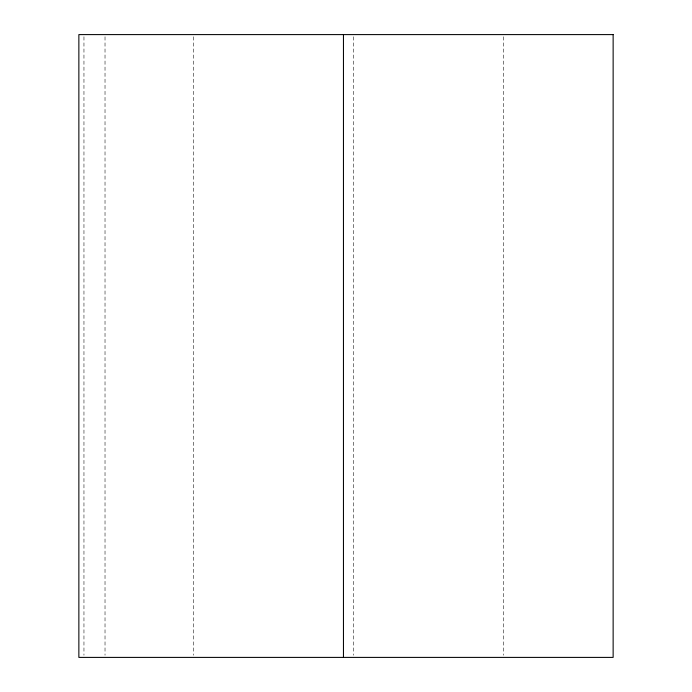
<?xml version="1.0" encoding="UTF-8"?>
<svg xmlns="http://www.w3.org/2000/svg" width="692" height="692" viewBox="0 0 692 692"><rect width="100%" height="100%" fill="white"/><g stroke="black" fill="none" stroke-linecap="round" stroke-linejoin="round"><path stroke-width="0.52" stroke-dasharray="3.46 2.59" d="M503.491 36.763L503.491 655.237M353.638 36.763L353.638 655.237M193.596 36.763L193.596 655.237M105.02 36.763L105.02 655.237M83.957 36.763L83.957 655.237"/><path stroke-width="1.04" d="M343.457 34.6L343.457 657.4M613.138 34.6L78.862 34.6L78.862 657.4L613.138 657.4L613.138 34.6"/></g></svg>
